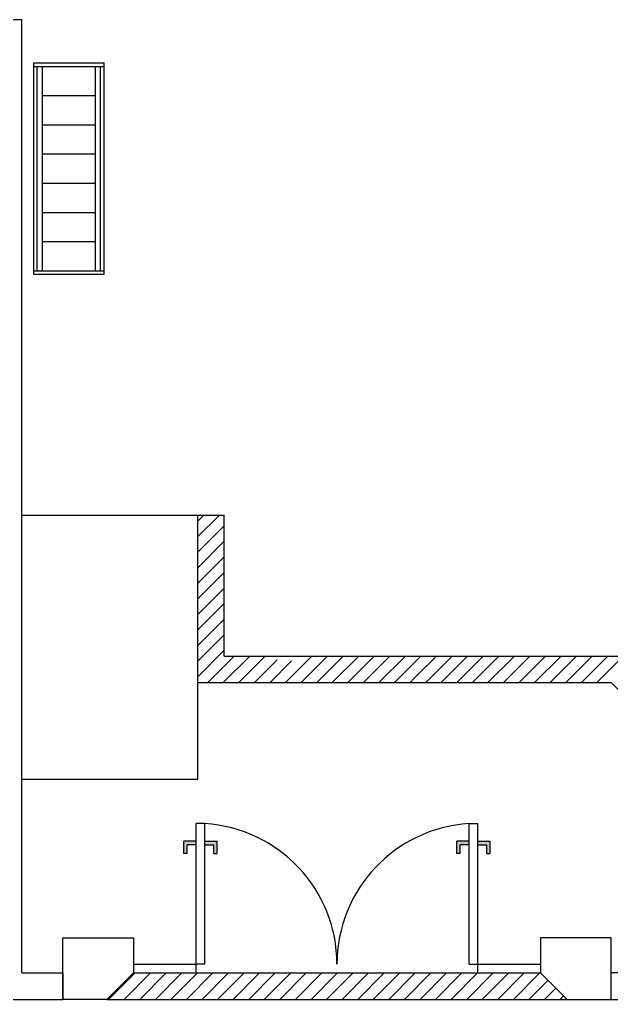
# Model space of a CAD drawing. Extents: x -22 to 17.7, y 1.4 to 35.6.
# Drawn here: x -0.15 to 3.21, y 2.07 to 7.63 of the extents above; entities that cross this region are included whole.
import ezdxf

# ---------------------------------------------------------------- set-up
doc = ezdxf.new("R2010")
doc.units = 0
doc.header["$LTSCALE"] = 0.02
doc.layers.add('ARCOND_BASE', color=7, linetype='CONTINUOUS')

msp = doc.modelspace()

# ---------------------------------------------------------------- linework, layer by layer
at = {"layer": 'ARCOND_BASE'}
for p, q in [((-1.2133, 7.6308), (-0.1333, 7.6308)), ((-0.1333, 2.2169), (-0.1333, 7.6308)), ((-0.0655, 6.1849), (-0.0655, 7.3849)), ((-0.0655, 7.3849), (0.3345, 7.3849)), ((-0.0655, 7.3649), (0.3345, 7.3649)), ((-0.0455, 6.2049), (-0.0455, 7.3649)), ((-0.0155, 6.2049), (-0.0155, 7.3649)), ((0.2845, 6.2049), (0.2845, 7.3649)), ((0.3145, 6.2049), (0.3145, 7.3649)), ((0.3345, 6.1849), (0.3345, 7.3849)), ((-0.0155, 7.1992), (0.2845, 7.1992)), ((-0.0155, 7.0335), (0.2845, 7.0335)), ((-0.0155, 6.8678), (0.2845, 6.8678)), ((-0.0155, 6.702), (0.2845, 6.702)), ((-0.0155, 6.5363), (0.2845, 6.5363)), ((-0.0155, 6.3706), (0.2845, 6.3706)), ((-0.0655, 6.2049), (0.3345, 6.2049)), ((-0.0655, 6.1849), (0.3345, 6.1849)), ((-0.1333, 4.8169), (1.0167, 4.8169)), ((0.8667, 3.3169), (0.8667, 4.8169)), ((0.8667, 4.7834), (0.9002, 4.8169)), ((0.8667, 4.695), (0.9886, 4.8169)), ((1.0167, 4.0169), (1.0167, 4.8169)), ((0.8667, 4.6066), (1.0167, 4.7566)), ((0.8667, 4.5182), (1.0167, 4.6682)), ((0.8667, 4.4299), (1.0167, 4.5799)), ((0.8667, 4.3415), (1.0167, 4.4915)), ((0.8667, 4.2531), (1.0167, 4.4031)), ((0.8667, 4.1647), (1.0167, 4.3147)), ((0.8667, 4.0763), (1.0167, 4.2263)), ((0.8667, 3.9879), (1.0167, 4.1379)), ((0.8667, 3.8995), (1.0167, 4.0495)), ((0.9225, 3.8669), (1.0725, 4.0169)), ((1.0109, 3.8669), (1.1609, 4.0169)), ((1.0167, 4.0169), (3.2744, 4.0169)), ((1.0993, 3.8669), (1.2493, 4.0169)), ((1.3645, 3.8669), (1.5145, 4.0169)), ((1.4528, 3.8669), (1.6028, 4.0169)), ((1.5412, 3.8669), (1.6912, 4.0169)), ((1.6296, 3.8669), (1.7796, 4.0169)), ((1.718, 3.8669), (1.868, 4.0169)), ((1.8064, 3.8669), (1.9564, 4.0169)), ((1.8948, 3.8669), (2.0448, 4.0169)), ((2.0933, 3.9771), (2.1332, 4.0169)), ((2.0933, 3.8887), (2.2216, 4.0169)), ((2.16, 3.8669), (2.31, 4.0169)), ((2.2483, 3.8669), (2.3983, 4.0169)), ((2.3367, 3.8669), (2.4867, 4.0169)), ((2.4251, 3.8669), (2.5751, 4.0169)), ((2.5135, 3.8669), (2.6635, 4.0169)), ((2.6019, 3.8669), (2.7519, 4.0169)), ((2.6903, 3.8669), (2.8403, 4.0169)), ((2.7787, 3.8669), (2.9287, 4.0169)), ((2.8671, 3.8669), (3.0171, 4.0169)), ((2.9554, 3.8669), (3.1054, 4.0169)), ((3.0438, 3.8669), (3.1938, 4.0169)), ((3.1322, 3.8669), (3.2783, 4.013)), ((1.1877, 3.8669), (1.3166, 3.9958)), ((1.2761, 3.8669), (1.3981, 3.989)), ((1.9832, 3.8669), (2.0933, 3.9771)), ((0.8667, 3.8669), (3.2123, 3.8669)), ((2.0716, 3.8669), (2.0933, 3.8887)), ((3.2123, 3.8669), (4.2123, 2.8669)), ((-0.1333, 3.3169), (0.8667, 3.3169)), ((0.8563, 2.2669), (0.8563, 3.0654)), ((0.9063, 3.0654), (0.8563, 3.0654)), ((0.9063, 2.2669), (0.9063, 3.0654)), ((2.4063, 2.2669), (2.4063, 3.0654)), ((2.4063, 3.0654), (2.4563, 3.0654)), ((2.4563, 2.2669), (2.4563, 3.0654)), ((0.7863, 2.8954), (0.7863, 2.9654)), ((0.8563, 2.9654), (0.7863, 2.9654)), ((0.9063, 2.9654), (0.9763, 2.9654)), ((0.9763, 2.8954), (0.9763, 2.9654)), ((2.3363, 2.8954), (2.3363, 2.9654)), ((2.4063, 2.9654), (2.3363, 2.9654)), ((2.4563, 2.9654), (2.5263, 2.9654)), ((2.5263, 2.8954), (2.5263, 2.9654)), ((0.8063, 2.8954), (0.7863, 2.8954)), ((0.8563, 2.9454), (0.8063, 2.9454)), ((0.8063, 2.8954), (0.8063, 2.9454)), ((0.9063, 2.9454), (0.9563, 2.9454)), ((0.9563, 2.8954), (0.9563, 2.9454)), ((0.9563, 2.8954), (0.9763, 2.8954)), ((2.3563, 2.8954), (2.3363, 2.8954)), ((2.3563, 2.8954), (2.3563, 2.9454)), ((2.4063, 2.9454), (2.3563, 2.9454)), ((2.4563, 2.9454), (2.5063, 2.9454)), ((2.5063, 2.8954), (2.5063, 2.9454)), ((2.5063, 2.8954), (2.5263, 2.8954)), ((0.1003, 2.0669), (0.1003, 2.4169)), ((0.1003, 2.4169), (0.5003, 2.4169)), ((0.5003, 2.4169), (0.5003, 2.2169)), ((3.2123, 2.4169), (2.8123, 2.4169)), ((2.8123, 2.4169), (2.8123, 2.2169)), ((3.2123, 2.0669), (3.2123, 2.4169)), ((0.5003, 2.2669), (0.8563, 2.2669)), ((0.8563, 2.2169), (0.8563, 2.2669)), ((0.9063, 2.2669), (0.8563, 2.2669)), ((2.4063, 2.2669), (2.4563, 2.2669)), ((2.4563, 2.2669), (2.8123, 2.2669)), ((2.4563, 2.2169), (2.4563, 2.2669)), ((-0.1333, 2.2169), (0.1003, 2.2169)), ((0.1003, 2.2169), (0.1003, 2.0669)), ((0.5003, 2.2169), (0.3503, 2.0669)), ((0.36, 2.0669), (0.51, 2.2169)), ((0.4483, 2.0669), (0.5983, 2.2169)), ((0.5003, 2.2169), (0.8563, 2.2169)), ((0.5367, 2.0669), (0.6867, 2.2169)), ((0.6251, 2.0669), (0.7751, 2.2169)), ((0.7135, 2.0669), (0.8635, 2.2169)), ((0.8019, 2.0669), (0.9519, 2.2169)), ((0.8563, 2.2169), (2.4563, 2.2169)), ((0.8903, 2.0669), (1.0403, 2.2169)), ((0.9787, 2.0669), (1.1287, 2.2169)), ((1.0671, 2.0669), (1.2171, 2.2169)), ((1.1554, 2.0669), (1.3054, 2.2169)), ((1.2438, 2.0669), (1.3938, 2.2169)), ((1.3322, 2.0669), (1.4822, 2.2169)), ((1.4206, 2.0669), (1.5706, 2.2169)), ((1.509, 2.0669), (1.659, 2.2169)), ((1.5974, 2.0669), (1.7474, 2.2169)), ((1.6858, 2.0669), (1.8358, 2.2169)), ((1.7742, 2.0669), (1.9242, 2.2169)), ((1.8626, 2.0669), (2.0126, 2.2169)), ((1.9509, 2.0669), (2.1009, 2.2169)), ((2.0393, 2.0669), (2.1893, 2.2169)), ((2.1277, 2.0669), (2.2777, 2.2169)), ((2.2161, 2.0669), (2.3661, 2.2169)), ((2.3045, 2.0669), (2.4545, 2.2169)), ((2.3929, 2.0669), (2.5429, 2.2169)), ((2.4563, 2.2169), (2.8123, 2.2169)), ((2.4813, 2.0669), (2.6313, 2.2169)), ((2.5697, 2.0669), (2.7197, 2.2169)), ((2.658, 2.0669), (2.808, 2.2169)), ((2.7464, 2.0669), (2.8544, 2.1749)), ((2.8123, 2.2169), (2.9623, 2.0669)), ((5.9274, 2.2169), (3.2123, 2.2169)), ((3.2123, 2.0669), (3.2123, 2.2169)), ((2.8348, 2.0669), (2.8985, 2.1307)), ((-0.2726, 2.0669), (0.1003, 2.0669)), ((0.3503, 2.0669), (0.1003, 2.0669)), ((0.3503, 2.0669), (2.9623, 2.0669)), ((0.3503, 2.0669), (2.9623, 2.0669)), ((0.3503, 2.0669), (2.9623, 2.0669)), ((2.9232, 2.0669), (2.9427, 2.0865)), ((2.9623, 2.0669), (3.2123, 2.0669)), ((3.2123, 2.0669), (5.9274, 2.0669))]:
    msp.add_line(p, q, dxfattribs=at)
for centre, start, end in [((0.8563, 2.2669), 0, 86.4167), ((2.4563, 2.2669), 93.5833, 180)]:
    msp.add_arc(centre, 0.8, start, end, dxfattribs=at)
for points in [[(0.8063, 2.8954), (0.8063, 2.9454), (0.7863, 2.8954), (0.7863, 2.9654)], [(0.8563, 2.9654), (0.7863, 2.9654), (0.8563, 2.9454), (0.8063, 2.9454)], [(0.9763, 2.9654), (0.9063, 2.9654), (0.9563, 2.9454), (0.9063, 2.9454)], [(0.9763, 2.8954), (0.9763, 2.9654), (0.9563, 2.8954), (0.9563, 2.9454)], [(2.3363, 2.9654), (2.4063, 2.9654), (2.3563, 2.9454), (2.4063, 2.9454)], [(2.3363, 2.8954), (2.3363, 2.9654), (2.3563, 2.8954), (2.3563, 2.9454)], [(2.4563, 2.9654), (2.5263, 2.9654), (2.4563, 2.9454), (2.5063, 2.9454)], [(2.5063, 2.8954), (2.5063, 2.9454), (2.5263, 2.8954), (2.5263, 2.9654)]]:
    msp.add_solid(points, dxfattribs=at)

doc.saveas('drawing.dxf')
